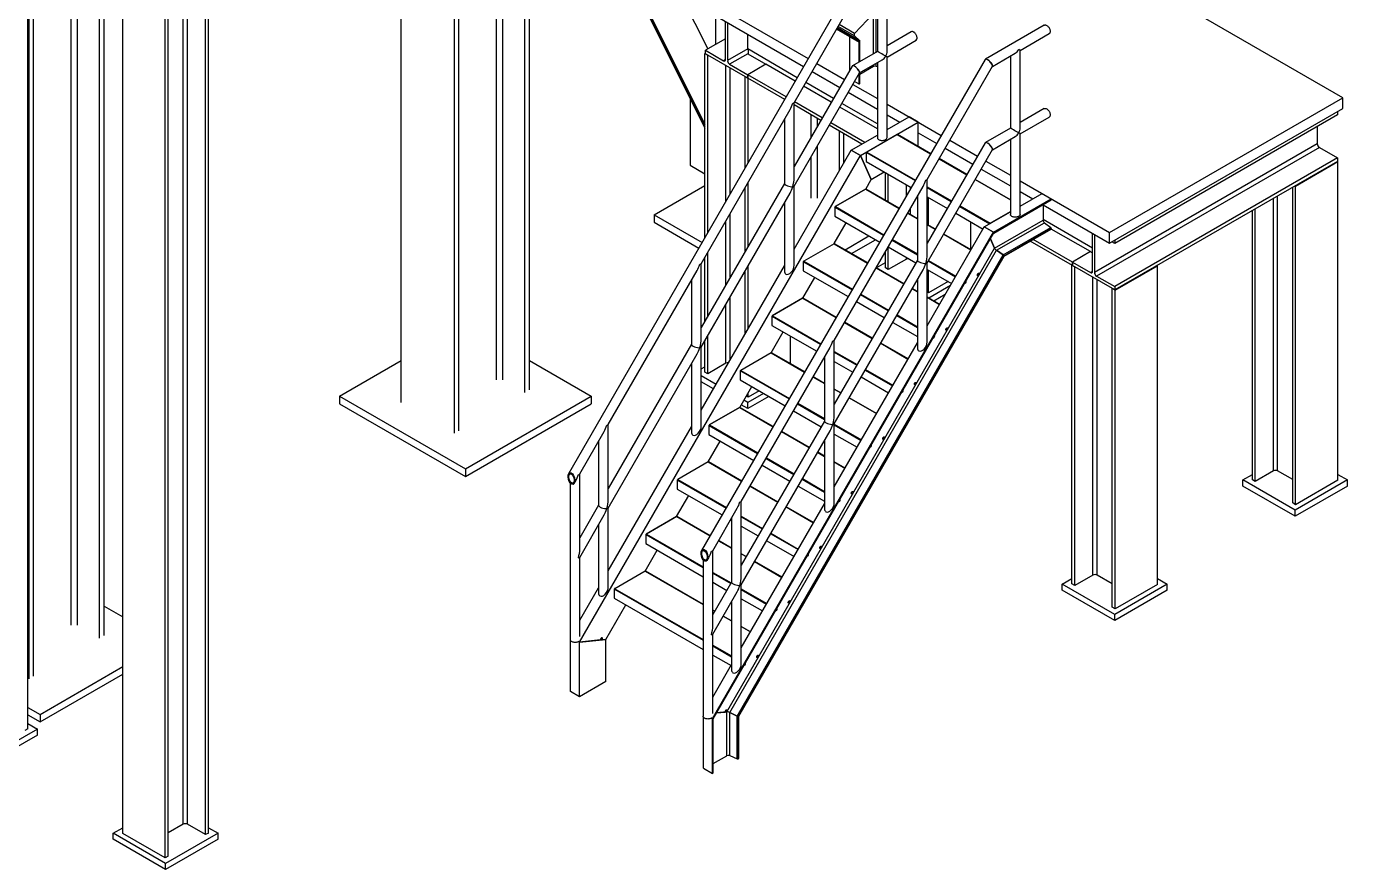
# Model space of a CAD drawing. Header units: inches. Extents: x -1490 to 2215, y -1057 to 1547.
# Drawn here: x 1956.8 to 2135, y 1025 to 1138.8 of the extents above; entities that cross this region are included whole.
import ezdxf

# ---------------------------------------------------------------- set-up
doc = ezdxf.new("R2010")
doc.units = ezdxf.units.IN
doc.header["$MEASUREMENT"] = 0

msp = doc.modelspace()

# ---------------------------------------------------------------- linework, layer by layer
at = {"color": 7, "linetype": 'Continuous', "lineweight": 25}
for p, q in [((1978.5, 1031.15), (1978.5, 1174.4)), ((1980.94, 1029.74), (1980.94, 1175.81)), ((1981.34, 1029.96), (1981.34, 1176.04)), ((1975.51, 1026.6), (1975.51, 1172.67)), ((1975.9, 1026.83), (1975.9, 1172.9)), ((1977.93, 1031.15), (1977.93, 1174.07)), ((2007.36, 1088.02), (2007.36, 1171.86)), ((1969.8, 1029.89), (1969.8, 1169.37)), ((1966.67, 1056.26), (1966.67, 1167.57)), ((1967.28, 1056.61), (1967.28, 1167.92)), ((2014.52, 1083.88), (2014.52, 1167.72)), ((2015.12, 1084.23), (2015.12, 1167.37)), ((1963.69, 1057.98), (1963.69, 1165.85)), ((1962.85, 1057.98), (1962.85, 1165.36)), ((2020.21, 1091.09), (2020.21, 1164.43)), ((2021.06, 1091.09), (2021.06, 1163.94)), ((1956.99, 1044.02), (1956.99, 1161.98)), ((1957.16, 1050.77), (1957.16, 1162.08)), ((1957.76, 1051.12), (1957.76, 1162.42)), ((2024.03, 1089.37), (2024.03, 1162.22)), ((2024.64, 1089.72), (2024.64, 1161.88)), ((2134.34, 1129.14), (2079.16, 1160.99)), ((2031.99, 1157.63), (2048.31, 1125.05)), ((2032.13, 1157.55), (2048.31, 1125.25)), ((2032.36, 1157.42), (2048.31, 1125.58)), ((2040.05, 1152.97), (2048.7, 1135.73)), ((2072.88, 1135.39), (2072.88, 1145.89)), ((2068.17, 1144.68), (2029.93, 1078.43)), ((2071.57, 1145.13), (2071.57, 1135.39)), ((2047.69, 1142.83), (2062.25, 1134.42)), ((2060.34, 1128.47), (2069.16, 1143.75)), ((2047.69, 1141.4), (2061.63, 1133.35)), ((2068.5, 1137.81), (2071.05, 1140.5)), ((2071.05, 1140.5), (2068.5, 1137.81)), ((2071.05, 1135.1), (2071.05, 1140.5)), ((2071.43, 1135.31), (2071.43, 1140.59)), ((2049.78, 1136.35), (2049.78, 1140.19)), ((2051.1, 1134.29), (2051.1, 1139.43)), ((2051.35, 1139.28), (2051.35, 1134.15)), ((2068.47, 1137.49), (2066.28, 1138.76)), ((2068.5, 1137.81), (2066.42, 1139.01)), ((2094.08, 1138.93), (2086.14, 1134.34)), ((2051.1, 1137.11), (2048.37, 1135.54)), ((2054.08, 1135.72), (2054.08, 1137.71)), ((2069.11, 1136.65), (2066.07, 1138.4)), ((2067.87, 1137.36), (2066.07, 1138.4)), ((2069.18, 1136.72), (2066.12, 1138.49)), ((2069.19, 1136.84), (2066.18, 1138.58)), ((2067.87, 1137.36), (2069.11, 1136.65)), ((2067.87, 1132.9), (2067.87, 1137.36)), ((2069.11, 1136.65), (2067.87, 1137.36)), ((2069.19, 1136.84), (2068.47, 1137.49)), ((2068.47, 1137.49), (2069.19, 1136.84)), ((2068.5, 1137.46), (2068.5, 1137.81)), ((2076.14, 1138.03), (2072.88, 1136.15)), ((2090.82, 1135.53), (2094.74, 1137.79)), ((2048.37, 1135.16), (2048.31, 1135.12)), ((2048.37, 1135.08), (2048.37, 1135.54)), ((2048.37, 1135.54), (2050.82, 1134.13)), ((2054.08, 1135.72), (2051.35, 1134.15)), ((2060.77, 1131.85), (2054.08, 1135.72)), ((2071.57, 1135.39), (2068.2, 1133.45)), ((2069.11, 1136.65), (2069.18, 1136.72)), ((2069.18, 1136.72), (2069.11, 1136.65)), ((2069.11, 1133.98), (2069.11, 1136.65)), ((2069.18, 1134.02), (2069.18, 1136.72)), ((2069.21, 1134.03), (2069.21, 1136.79)), ((2072.88, 1134.63), (2076.8, 1136.89)), ((2087.09, 1133.37), (2090.17, 1135.15)), ((2090.82, 1125.04), (2090.82, 1135.53)), ((2086.12, 1134.32), (2047.87, 1068.08)), ((2048.31, 1135.12), (2048.71, 1134.89)), ((2048.31, 1110.27), (2048.31, 1135.12)), ((2054.08, 1131.79), (2048.37, 1135.08)), ((2048.71, 1110.95), (2048.71, 1134.89)), ((2051.1, 1134.29), (2050.82, 1134.13)), ((2051.15, 1115.18), (2051.15, 1133.48)), ((2054.08, 1135.07), (2051.64, 1133.66)), ((2051.64, 1133.66), (2054.08, 1132.25)), ((2054.08, 1135.07), (2056.52, 1133.66)), ((2056.52, 1133.66), (2054.08, 1132.25)), ((2056.52, 1133.66), (2054.08, 1132.25)), ((2060.49, 1131.36), (2056.52, 1133.66)), ((2068.17, 1133.42), (2060.35, 1119.87)), ((2063.39, 1133.76), (2067.13, 1131.61)), ((2069.15, 1132.48), (2072.23, 1134.25)), ((2071.05, 1133.36), (2069.21, 1132.29)), ((2071.05, 1133.36), (2071.05, 1133.58)), ((2071.43, 1133.37), (2071.43, 1133.79)), ((2071.57, 1133.32), (2071.43, 1133.37)), ((2071.57, 1133.88), (2071.57, 1123.76)), ((2072.88, 1123.76), (2072.88, 1134.63)), ((2078.28, 1118.12), (2087.1, 1133.39)), ((2089.51, 1134.77), (2089.51, 1125.04)), ((2051.71, 1116.16), (2051.71, 1133.15)), ((2054.14, 1131.75), (2053.75, 1131.98)), ((2053.75, 1119.68), (2053.75, 1131.98)), ((2059.27, 1129.25), (2054.08, 1132.25)), ((2054.08, 1131.79), (2054.08, 1132.25)), ((2054.08, 1132.25), (2054.08, 1131.79)), ((2059.07, 1128.91), (2054.08, 1131.79)), ((2054.14, 1120.37), (2054.14, 1131.75)), ((2060.34, 1117.22), (2069.16, 1132.49)), ((2062.77, 1132.69), (2066.51, 1130.53)), ((2069.11, 1130.96), (2069.11, 1132.42)), ((2069.18, 1131), (2069.18, 1132.5)), ((2069.21, 1131.05), (2069.21, 1132.52)), ((2065.36, 1128.55), (2061.63, 1130.71)), ((2065.65, 1129.04), (2061.91, 1131.2)), ((2067.65, 1129.88), (2071.57, 1127.61)), ((2068.26, 1130.95), (2071.57, 1129.04)), ((2069.11, 1130.96), (2068.48, 1131.33)), ((2069.18, 1131), (2069.11, 1130.96)), ((2046.31, 1129.04), (2046.31, 1120.05)), ((2060.35, 1118.33), (2060.35, 1128.49)), ((2063.94, 1126.09), (2060.35, 1128.17)), ((2064.14, 1126.44), (2060.41, 1128.59)), ((2071.57, 1125.62), (2066.78, 1128.38)), ((2072.88, 1128.28), (2080.19, 1124.06)), ((2102.87, 1110.97), (2134.34, 1129.14)), ((2134.34, 1127.71), (2134.34, 1129.14)), ((2047.8, 1106.76), (2059.8, 1127.54)), ((2062.63, 1123.83), (2062.63, 1126.85)), ((2063.48, 1125.3), (2063.48, 1126.36)), ((2071.57, 1124.97), (2066.5, 1127.89)), ((2072.88, 1126.85), (2074.61, 1125.85)), ((2072.88, 1124.86), (2075.85, 1126.57)), ((2077.09, 1125.85), (2075.85, 1126.57)), ((2094.08, 1127.68), (2090.82, 1125.8)), ((2090.82, 1124.28), (2094.74, 1126.54)), ((2102.87, 1109.54), (2134.34, 1127.71)), ((2133.63, 1126.84), (2103.58, 1109.49)), ((2133.63, 1127.3), (2133.63, 1126.84)), ((2059.03, 1126.21), (2059.03, 1117.57)), ((2069.49, 1122.89), (2065.08, 1125.44)), ((2069.88, 1123.12), (2065.28, 1125.78)), ((2066.46, 1119.32), (2066.46, 1124.64)), ((2069.28, 1121.35), (2077.09, 1125.85)), ((2072.89, 1124.86), (2072.88, 1124.86)), ((2077.09, 1122.56), (2077.09, 1125.85)), ((2089.51, 1125.04), (2086.14, 1123.09)), ((2130.9, 1125.27), (2130.9, 1122.92)), ((2063.48, 1115.59), (2063.48, 1122.67)), ((2067.06, 1120.36), (2067.06, 1124.29)), ((2068.05, 1122.06), (2071.57, 1124.1)), ((2074.23, 1124.18), (2070.14, 1121.81)), ((2074.26, 1124.17), (2070.17, 1121.81)), ((2074.26, 1124.17), (2078.76, 1121.58)), ((2078.77, 1121.59), (2074.29, 1124.18)), ((2077.09, 1124.43), (2079.58, 1122.99)), ((2086.12, 1123.07), (2078.29, 1109.51)), ((2081.33, 1123.4), (2085.07, 1121.25)), ((2087.09, 1122.12), (2090.17, 1123.9)), ((2089.51, 1123.52), (2089.51, 1113.41)), ((2090.82, 1113.41), (2090.82, 1124.28)), ((2130.9, 1122.92), (2100.85, 1105.57)), ((2031.39, 1055.72), (2069.28, 1121.35)), ((2060.35, 1108.73), (2068.05, 1122.06)), ((2062.63, 1115.59), (2062.63, 1121.2)), ((2068.05, 1122.06), (2069.28, 1121.35)), ((2069.28, 1121.35), (2068.05, 1122.06)), ((2069.28, 1121.35), (2070.75, 1118.11)), ((2070.75, 1118.11), (2069.28, 1121.35)), ((2070.08, 1121.76), (2070.1, 1121.78)), ((2070.08, 1121.76), (2070.08, 1120.53)), ((2070.08, 1121.76), (2070.12, 1121.74)), ((2070.1, 1121.78), (2070.13, 1121.76)), ((2070.12, 1121.76), (2070.12, 1121.79)), ((2070.14, 1121.78), (2070.12, 1121.79)), ((2070.12, 1121.74), (2076.67, 1117.96)), ((2070.17, 1121.81), (2076.71, 1118.03)), ((2078.28, 1106.86), (2087.1, 1122.14)), ((2079.9, 1120.92), (2083.63, 1118.76)), ((2083.64, 1118.78), (2079.91, 1120.93)), ((2080.71, 1122.33), (2084.45, 1120.18)), ((2131.19, 1122.43), (2101.13, 1105.08)), ((2133.63, 1121.02), (2103.58, 1103.67)), ((2131.19, 1122.43), (2133.63, 1121.02)), ((2133.63, 1121.02), (2133.63, 1120.56)), ((2046.31, 1120.05), (2048.31, 1118.9)), ((2070.08, 1120.53), (2076.14, 1117.03)), ((2070.75, 1118.11), (2072.51, 1119.13)), ((2085.59, 1119.52), (2089.51, 1117.25)), ((2086.2, 1120.59), (2089.51, 1118.68)), ((2133.63, 1120.56), (2103.58, 1103.21)), ((2127.99, 1117.23), (2133.69, 1120.53)), ((2133.63, 1120.56), (2133.69, 1120.53)), ((2133.69, 1077.55), (2133.69, 1120.53)), ((2041.45, 1113.36), (2048.31, 1117.32)), ((2059.03, 1117.59), (2047.81, 1098.16)), ((2054.14, 1109.12), (2054.14, 1117.74)), ((2070, 1116.82), (2070.75, 1118.11)), ((2072.65, 1115.31), (2072.65, 1119.04)), ((2073.05, 1115.08), (2073.05, 1118.81)), ((2075.49, 1115.92), (2075.49, 1117.4)), ((2078.29, 1107.97), (2078.29, 1118.13)), ((2084.77, 1118.11), (2089.51, 1115.37)), ((2089.51, 1115.39), (2084.78, 1118.12)), ((2090.82, 1117.92), (2102.87, 1110.97)), ((2047.8, 1095.51), (2059.8, 1116.29)), ((2053.75, 1108.43), (2053.75, 1117.05)), ((2060.35, 1106.54), (2060.35, 1117.24)), ((2065.74, 1096.4), (2077.74, 1117.19)), ((2069.98, 1116.82), (2065.89, 1114.45)), ((2070.01, 1116.81), (2065.92, 1114.45)), ((2070.01, 1116.81), (2074.51, 1114.22)), ((2074.52, 1114.23), (2070.04, 1116.82)), ((2076.06, 1116.9), (2076.06, 1117.08)), ((2076.97, 1115.85), (2076.97, 1107.21)), ((2078.29, 1117.12), (2081.58, 1115.22)), ((2078.29, 1117.03), (2081.54, 1115.15)), ((2078.29, 1115.79), (2081.01, 1114.22)), ((2078.49, 1111.94), (2078.49, 1115.67)), ((2090.82, 1116.5), (2092.55, 1115.5)), ((2090.82, 1114.5), (2093.79, 1116.21)), ((2093.79, 1116.21), (2095.03, 1115.5)), ((2124.99, 1078.8), (2124.99, 1115.58)), ((2125.56, 1078.8), (2125.56, 1115.9)), ((2127.59, 1074.48), (2127.59, 1117.08)), ((2127.92, 1117.27), (2127.99, 1117.23)), ((2127.99, 1074.25), (2127.99, 1117.23)), ((2059.03, 1114.96), (2059.03, 1105.78)), ((2065.83, 1114.4), (2065.85, 1114.41)), ((2065.83, 1114.4), (2065.83, 1113.16)), ((2065.83, 1114.4), (2065.87, 1114.38)), ((2065.85, 1114.41), (2065.88, 1114.4)), ((2065.87, 1114.4), (2065.87, 1114.43)), ((2065.89, 1114.42), (2065.87, 1114.43)), ((2065.87, 1114.38), (2072.42, 1110.6)), ((2065.92, 1114.45), (2072.46, 1110.67)), ((2076.06, 1113.34), (2076.06, 1114.27)), ((2082.68, 1114.49), (2086.75, 1112.14)), ((2082.72, 1114.56), (2086.79, 1112.22)), ((2085.99, 1111.71), (2089.51, 1113.74)), ((2086.79, 1112.22), (2089.51, 1113.79)), ((2087.23, 1110.99), (2095.03, 1115.5)), ((2087.25, 1110.93), (2095.03, 1115.42)), ((2087.26, 1110.89), (2095.01, 1115.37)), ((2090.91, 1114.58), (2090.82, 1114.63)), ((2090.82, 1114.61), (2090.88, 1114.58)), ((2090.82, 1114.55), (2090.88, 1114.58)), ((2093.93, 1114.74), (2093.93, 1112.62)), ((2093.93, 1114.71), (2102.87, 1109.54)), ((2095.03, 1115.5), (2095.03, 1115.42)), ((2122.15, 1077.62), (2122.15, 1113.94)), ((2122.55, 1077.39), (2122.55, 1114.17)), ((2041.45, 1113.36), (2047.94, 1109.62)), ((2041.45, 1113.36), (2041.45, 1112.34)), ((2041.45, 1112.34), (2047.49, 1108.85)), ((2051.15, 1103.93), (2051.15, 1112.55)), ((2051.71, 1104.91), (2051.71, 1113.53)), ((2065.75, 1109.46), (2067.38, 1112.27)), ((2065.83, 1113.16), (2071.89, 1109.67)), ((2075.65, 1113.56), (2076.97, 1112.79)), ((2076.97, 1112.81), (2075.66, 1113.57)), ((2079.39, 1111.42), (2078.29, 1112.05)), ((2078.29, 1112.03), (2079.38, 1111.4)), ((2082.15, 1113.56), (2085.83, 1111.43)), ((2084.19, 1108.64), (2084.19, 1112.38)), ((2086.79, 1112.19), (2086.79, 1112.22)), ((2087.38, 1108.84), (2093.93, 1112.62)), ((2087.64, 1108.56), (2094.1, 1112.29)), ((2100.6, 1108.87), (2093.93, 1112.72)), ((2094.1, 1112.29), (2094.96, 1111.62)), ((2049.34, 1045.37), (2087.23, 1110.99)), ((2049.4, 1045.37), (2087.25, 1110.93)), ((2049.43, 1045.38), (2087.26, 1110.9)), ((2067.21, 1108.64), (2070.44, 1110.5)), ((2078.29, 1098.37), (2085.99, 1111.71)), ((2080.52, 1110.75), (2084.2, 1108.62)), ((2084.21, 1108.63), (2080.53, 1110.76)), ((2085.99, 1111.71), (2087.23, 1110.99)), ((2087.23, 1110.99), (2085.99, 1111.71)), ((2087.23, 1110.99), (2087.25, 1110.93)), ((2087.25, 1110.93), (2087.23, 1110.99)), ((2088.56, 1107.93), (2094.96, 1111.62)), ((2088.66, 1107.82), (2095.03, 1111.49)), ((2088.69, 1107.76), (2095.03, 1111.41)), ((2095.03, 1111.49), (2095.03, 1111.41)), ((2100.31, 1108.38), (2095.03, 1111.43)), ((2100.6, 1105.72), (2100.6, 1110.85)), ((2100.85, 1110.71), (2100.85, 1105.57)), ((2102.87, 1109.54), (2102.87, 1110.97)), ((2051.28, 1046.3), (2087.38, 1108.84)), ((2051.65, 1046.22), (2087.64, 1108.56)), ((2065.73, 1109.45), (2061.64, 1107.09)), ((2065.76, 1109.45), (2061.67, 1107.09)), ((2065.76, 1109.45), (2070.26, 1106.85)), ((2070.27, 1106.87), (2065.79, 1109.45)), ((2068.09, 1108.13), (2071.33, 1109.99)), ((2073.02, 1109.01), (2076.76, 1106.86)), ((2073.05, 1105.97), (2073.05, 1109)), ((2073.56, 1109.94), (2076.97, 1107.97)), ((2073.6, 1110.01), (2076.97, 1108.07)), ((2086.81, 1110.12), (2087.38, 1108.84)), ((2087.38, 1108.84), (2086.81, 1110.12)), ((2087.64, 1108.56), (2088.56, 1107.93)), ((2088.56, 1107.93), (2087.64, 1108.56)), ((2097.87, 1106.51), (2092.2, 1109.78)), ((2097.87, 1106.97), (2092.6, 1110.01)), ((2103.58, 1109.49), (2103.18, 1109.72)), ((2103.58, 1109.95), (2103.58, 1109.49)), ((2047.81, 1096.62), (2047.81, 1106.78)), ((2048.31, 1099.02), (2048.31, 1107.64)), ((2048.71, 1099.7), (2048.71, 1108.32)), ((2052.66, 1045.74), (2088.56, 1107.93)), ((2052.8, 1045.71), (2088.66, 1107.82)), ((2052.87, 1045.72), (2088.69, 1107.76)), ((2061.58, 1107.04), (2061.6, 1107.05)), ((2061.58, 1107.04), (2061.58, 1105.8)), ((2061.58, 1107.04), (2061.62, 1107.02)), ((2061.6, 1107.05), (2061.63, 1107.04)), ((2061.62, 1107.04), (2061.62, 1107.06)), ((2061.64, 1107.06), (2061.62, 1107.06)), ((2061.62, 1107.02), (2068.17, 1103.24)), ((2061.67, 1107.09), (2068.21, 1103.31)), ((2076.97, 1107.23), (2065.75, 1087.8)), ((2071.43, 1106.2), (2072.65, 1106.91)), ((2072.65, 1106.19), (2072.65, 1108.37)), ((2075.49, 1107.38), (2073.05, 1105.97)), ((2075.49, 1107.38), (2075.49, 1107.59)), ((2078.29, 1096.18), (2078.29, 1106.88)), ((2078.43, 1107.13), (2082.12, 1105)), ((2078.47, 1107.2), (2082.16, 1105.07)), ((2088.66, 1107.82), (2088.69, 1107.76)), ((2088.69, 1107.76), (2088.66, 1107.82)), ((2100.31, 1108.38), (2097.87, 1106.97)), ((2100.31, 1108.38), (2097.87, 1106.97)), ((2097.87, 1106.97), (2097.87, 1106.51)), ((2097.87, 1106.51), (2097.87, 1106.97)), ((2097.87, 1106.97), (2100.31, 1105.55)), ((2100.31, 1108.38), (2100.6, 1108.21)), ((2035.27, 1085.05), (2047.27, 1105.83)), ((2047.81, 1087.02), (2059.03, 1106.45)), ((2053.75, 1097.3), (2053.75, 1105.8)), ((2054.14, 1097.98), (2054.14, 1106.49)), ((2061.5, 1102.09), (2063.13, 1104.91)), ((2061.58, 1105.8), (2067.64, 1102.31)), ((2065.74, 1085.15), (2077.74, 1105.93)), ((2071.4, 1106.2), (2075.13, 1104.04)), ((2075.14, 1104.06), (2071.41, 1106.21)), ((2073.05, 1105.97), (2072.65, 1106.19)), ((2078.29, 1105.97), (2081.58, 1104.07)), ((2078.49, 1102.83), (2078.49, 1105.86)), ((2097.81, 1106.54), (2098.2, 1106.32)), ((2097.81, 1063.57), (2097.81, 1106.54)), ((2103.58, 1103.21), (2097.87, 1106.51)), ((2098.2, 1063.34), (2098.2, 1106.32)), ((2100.6, 1105.72), (2100.31, 1105.55)), ((2100.65, 1064.75), (2100.65, 1104.91)), ((2101.13, 1105.08), (2103.58, 1103.67)), ((2103.64, 1103.18), (2109.35, 1106.47)), ((2109.35, 1106.47), (2109.28, 1106.51)), ((2109.35, 1063.49), (2109.35, 1106.47)), ((2046.5, 1104.5), (2046.5, 1095.86)), ((2076.27, 1103.38), (2076.97, 1102.98)), ((2076.97, 1103), (2076.28, 1103.4)), ((2076.97, 1104.6), (2076.97, 1095.43)), ((2081.11, 1104.34), (2078.49, 1102.83)), ((2081.43, 1103.81), (2078.5, 1102.12)), ((2101.21, 1064.75), (2101.21, 1104.58)), ((2103.24, 1060.43), (2103.24, 1103.41)), ((2103.64, 1103.18), (2103.24, 1103.41)), ((2103.58, 1103.67), (2103.58, 1103.21)), ((2103.64, 1060.2), (2103.64, 1103.18)), ((2051.15, 1093.32), (2051.15, 1101.3)), ((2051.71, 1093.77), (2051.71, 1102.28)), ((2061.48, 1102.09), (2057.39, 1099.73)), ((2061.51, 1102.09), (2057.42, 1099.73)), ((2061.51, 1102.09), (2066.01, 1099.49)), ((2066.02, 1099.51), (2061.54, 1102.09)), ((2068.77, 1101.65), (2072.51, 1099.5)), ((2069.31, 1102.58), (2073.04, 1100.43)), ((2069.35, 1102.65), (2073.08, 1100.5)), ((2078.49, 1102.83), (2078.29, 1102.94)), ((2079.96, 1101.27), (2078.29, 1102.24)), ((2078.29, 1102.22), (2079.95, 1101.26)), ((2080.72, 1102.59), (2079.2, 1101.71)), ((2057.33, 1099.68), (2057.35, 1099.69)), ((2057.33, 1099.68), (2057.33, 1098.44)), ((2057.33, 1099.68), (2057.37, 1099.66)), ((2057.35, 1099.69), (2057.38, 1099.68)), ((2057.37, 1099.68), (2057.37, 1099.7)), ((2057.39, 1099.7), (2057.37, 1099.7)), ((2057.37, 1099.66), (2063.92, 1095.88)), ((2057.42, 1099.73), (2063.96, 1095.95)), ((2074.18, 1099.77), (2076.97, 1098.16)), ((2074.22, 1099.84), (2076.97, 1098.25)), ((2057.33, 1098.44), (2063.39, 1094.95)), ((2067.15, 1098.84), (2070.88, 1096.68)), ((2070.89, 1096.69), (2067.16, 1098.85)), ((2073.65, 1098.84), (2076.97, 1096.92)), ((2048.31, 1092.14), (2048.31, 1096.39)), ((2048.71, 1091.91), (2048.71, 1097.07)), ((2057.25, 1094.73), (2058.88, 1097.55)), ((2059.85, 1093.25), (2059.85, 1096.99)), ((2065.75, 1086.26), (2065.75, 1096.42)), ((2065.75, 1076.66), (2076.97, 1096.1)), ((2072.02, 1096.02), (2075.7, 1093.9)), ((2075.71, 1093.91), (2072.03, 1096.04)), ((2035.27, 1073.8), (2047.27, 1094.58)), ((2046.5, 1095.88), (2035.28, 1076.44)), ((2047.81, 1084.83), (2047.81, 1095.53)), ((2057.23, 1094.73), (2053.14, 1092.37)), ((2057.26, 1094.73), (2053.17, 1092.37)), ((2053.21, 1074.69), (2065.21, 1095.47)), ((2057.26, 1094.73), (2061.76, 1092.13)), ((2061.77, 1092.15), (2057.29, 1094.73)), ((2064.44, 1094.14), (2064.44, 1085.5)), ((2065.75, 1094.91), (2068.83, 1093.14)), ((2065.75, 1094.82), (2068.79, 1093.06)), ((1999.03, 1088.87), (2007.36, 1093.68)), ((2024.64, 1093.68), (2032.97, 1088.87)), ((2046.5, 1093.25), (2046.5, 1084.07)), ((2047.81, 1092.57), (2048.31, 1092.85)), ((2051.15, 1093.32), (2048.71, 1091.91)), ((2053.17, 1092.37), (2059.71, 1088.59)), ((2065.75, 1093.58), (2068.26, 1092.14)), ((2069.93, 1092.41), (2073.62, 1090.28)), ((2069.97, 1092.48), (2073.66, 1090.35)), ((2049.81, 1090.48), (2047.81, 1091.64)), ((2049.46, 1089.87), (2047.81, 1090.82)), ((2048.71, 1091.91), (2048.31, 1092.14)), ((2053.08, 1092.32), (2053.1, 1092.33)), ((2053.08, 1092.32), (2053.08, 1091.08)), ((2053.08, 1092.32), (2053.12, 1092.3)), ((2053.08, 1091.08), (2059.14, 1087.59)), ((2053.1, 1092.33), (2053.13, 1092.32)), ((2053.12, 1092.32), (2053.12, 1092.34)), ((2053.14, 1092.34), (2053.12, 1092.34)), ((2053.12, 1092.3), (2059.67, 1088.52)), ((2062.9, 1091.47), (2064.44, 1090.59)), ((2064.44, 1090.6), (2062.91, 1091.49)), ((2069.4, 1091.48), (2073.08, 1089.35)), ((1999.03, 1088.87), (2016, 1079.07)), ((1999.03, 1088.87), (1999.03, 1087.85)), ((2016, 1079.07), (2032.97, 1088.87)), ((2032.97, 1088.87), (2032.97, 1087.85)), ((2053, 1087.37), (2054.63, 1090.19)), ((2054.14, 1088.77), (2053.89, 1088.92)), ((2056.23, 1089.26), (2054.08, 1088.02)), ((2056.94, 1088.86), (2054.08, 1087.21)), ((2055.61, 1089.62), (2054.14, 1088.77)), ((2054.14, 1088.77), (2054.14, 1089.35)), ((2066.64, 1089.33), (2065.75, 1089.85)), ((2065.75, 1089.83), (2066.63, 1089.32)), ((1999.03, 1087.85), (2016, 1078.05)), ((2016, 1078.05), (2032.97, 1087.85)), ((2052.98, 1087.37), (2048.89, 1085.01)), ((2053.01, 1087.37), (2048.92, 1085.01)), ((2053.01, 1087.37), (2057.51, 1084.77)), ((2057.52, 1084.79), (2053.04, 1087.37)), ((2054.08, 1087.21), (2053.2, 1087.71)), ((2054.08, 1088.02), (2053.55, 1088.33)), ((2054.08, 1087.21), (2054.08, 1088.02)), ((2060.81, 1087.86), (2064.44, 1085.76)), ((2060.85, 1087.93), (2064.44, 1085.86)), ((2067.77, 1088.66), (2071.45, 1086.53)), ((2071.46, 1086.55), (2067.78, 1088.68)), ((2064.44, 1085.52), (2053.22, 1066.09)), ((2060.27, 1086.93), (2064.01, 1084.77)), ((2031.42, 1078.39), (2034.73, 1084.12)), ((2035.28, 1074.91), (2035.28, 1085.06)), ((2035.28, 1065.31), (2046.5, 1084.74)), ((2048.83, 1084.96), (2048.85, 1084.97)), ((2048.83, 1084.96), (2048.83, 1083.72)), ((2048.83, 1084.96), (2048.87, 1084.93)), ((2048.83, 1083.72), (2054.89, 1080.23)), ((2048.85, 1084.97), (2048.88, 1084.96)), ((2048.87, 1084.96), (2048.87, 1084.98)), ((2048.89, 1084.97), (2048.87, 1084.98)), ((2048.87, 1084.93), (2055.42, 1081.15)), ((2048.92, 1085.01), (2055.46, 1081.23)), ((2053.21, 1063.44), (2065.21, 1084.22)), ((2058.65, 1084.11), (2062.38, 1081.96)), ((2062.39, 1081.97), (2058.66, 1084.13)), ((2065.75, 1074.47), (2065.75, 1085.17)), ((2065.75, 1085.1), (2069.41, 1082.99)), ((2065.75, 1085), (2069.37, 1082.92)), ((2065.75, 1083.77), (2068.83, 1081.99)), ((2033.96, 1082.79), (2033.96, 1074.15)), ((2048.75, 1080.01), (2050.38, 1082.83)), ((2064.44, 1082.89), (2064.44, 1073.71)), ((2048.73, 1080.01), (2044.64, 1077.65)), ((2048.76, 1080.01), (2044.67, 1077.64)), ((2048.76, 1080.01), (2053.26, 1077.41)), ((2053.27, 1077.42), (2048.79, 1080.01)), ((2056.56, 1080.5), (2060.29, 1078.34)), ((2056.6, 1080.57), (2060.33, 1078.41)), ((2063.52, 1081.3), (2064.44, 1080.77)), ((2064.44, 1080.79), (2063.53, 1081.32)), ((2067.21, 1079.19), (2065.75, 1080.03)), ((2065.75, 1080.01), (2067.2, 1079.17)), ((2016, 1079.07), (2016, 1078.05)), ((2031.43, 1068.25), (2031.43, 1078.41)), ((2056.02, 1079.57), (2059.76, 1077.41)), ((2120.85, 1077.58), (2122.15, 1078.33)), ((2124.99, 1078.8), (2122.55, 1077.39)), ((2127.59, 1077.63), (2125.56, 1078.8)), ((2133.69, 1078.33), (2134.99, 1077.58)), ((2030.12, 1077.2), (2030.12, 1056.08)), ((2030.69, 1077.12), (2030.89, 1077.46)), ((2044.58, 1077.6), (2044.6, 1077.61)), ((2044.58, 1077.6), (2044.58, 1076.36)), ((2044.58, 1077.6), (2044.62, 1077.57)), ((2044.58, 1076.36), (2050.64, 1072.86)), ((2044.6, 1077.61), (2044.63, 1077.59)), ((2044.62, 1077.6), (2044.62, 1077.62)), ((2044.64, 1077.61), (2044.62, 1077.62)), ((2044.62, 1077.57), (2051.17, 1073.79)), ((2044.67, 1077.64), (2051.21, 1073.86)), ((2054.4, 1076.75), (2058.13, 1074.6)), ((2058.14, 1074.61), (2054.41, 1076.77)), ((2060.9, 1076.76), (2064.44, 1074.71)), ((2061.43, 1077.68), (2064.44, 1075.95)), ((2061.47, 1077.76), (2064.44, 1076.04)), ((2120.85, 1076.77), (2120.85, 1077.58)), ((2127.92, 1073.5), (2120.85, 1077.58)), ((2127.92, 1072.69), (2120.85, 1076.77)), ((2122.55, 1077.39), (2122.15, 1077.62)), ((2134.99, 1077.58), (2127.92, 1073.5)), ((2134.99, 1076.77), (2127.92, 1072.69)), ((2133.69, 1077.55), (2127.99, 1074.25)), ((2134.99, 1076.77), (2134.99, 1077.58)), ((2044.5, 1072.65), (2046.13, 1075.47)), ((2053.22, 1064.55), (2053.22, 1074.71)), ((2031.42, 1067.14), (2034.73, 1072.87)), ((2033.96, 1074.17), (2031.43, 1069.78)), ((2035.28, 1063.12), (2035.28, 1073.81)), ((2049.36, 1068.03), (2052.67, 1073.76)), ((2053.22, 1054.95), (2064.44, 1074.38)), ((2059.27, 1073.94), (2062.95, 1071.81)), ((2062.96, 1071.83), (2059.28, 1073.95)), ((2127.99, 1074.25), (2127.59, 1074.48)), ((2127.92, 1072.69), (2127.92, 1073.5)), ((2033.96, 1071.54), (2033.96, 1062.36)), ((2044.48, 1072.65), (2040.39, 1070.29)), ((2044.51, 1072.65), (2040.42, 1070.28)), ((2044.51, 1072.65), (2049.01, 1070.05)), ((2049.02, 1070.06), (2044.54, 1072.65)), ((2051.77, 1072.21), (2051.9, 1072.13)), ((2051.9, 1072.43), (2051.9, 1063.79)), ((2053.22, 1072.71), (2056.08, 1071.05)), ((2053.22, 1072.61), (2056.04, 1070.98)), ((2053.22, 1071.37), (2055.51, 1070.05)), ((2040.33, 1070.24), (2040.35, 1070.25)), ((2040.33, 1070.24), (2040.33, 1069)), ((2040.33, 1070.24), (2040.37, 1070.21)), ((2040.35, 1070.25), (2040.38, 1070.23)), ((2040.37, 1070.24), (2040.37, 1070.26)), ((2040.39, 1070.25), (2040.37, 1070.26)), ((2040.37, 1070.21), (2048.06, 1065.78)), ((2040.42, 1070.28), (2048.06, 1065.87)), ((2050.15, 1069.39), (2051.9, 1068.38)), ((2051.9, 1068.4), (2050.16, 1069.41)), ((2056.65, 1069.39), (2060.33, 1067.27)), ((2057.18, 1070.32), (2060.87, 1068.2)), ((2057.22, 1070.39), (2060.91, 1068.27)), ((2040.25, 1065.29), (2041.88, 1068.11)), ((2040.33, 1069), (2048.06, 1064.54)), ((2049.37, 1057.89), (2049.37, 1068.05)), ((2053.89, 1067.25), (2053.22, 1067.64)), ((2053.22, 1067.62), (2053.88, 1067.24)), ((2031.43, 1056.46), (2031.43, 1067.15)), ((2048.06, 1066.84), (2048.06, 1045.72)), ((2048.63, 1066.76), (2048.83, 1067.1)), ((2055.02, 1066.58), (2058.7, 1064.45)), ((2058.71, 1064.47), (2055.03, 1066.59)), ((2040.23, 1065.29), (2036.14, 1062.92)), ((2040.26, 1065.28), (2036.17, 1062.92)), ((2040.26, 1065.28), (2048.06, 1060.78)), ((2048.06, 1060.8), (2040.29, 1065.29)), ((2049.37, 1065.11), (2051.83, 1063.69)), ((2049.37, 1065.02), (2051.79, 1063.62)), ((2096.51, 1063.53), (2097.81, 1064.28)), ((2100.65, 1064.75), (2098.2, 1063.34)), ((2103.24, 1063.57), (2101.21, 1064.75)), ((2109.35, 1064.28), (2110.65, 1063.53)), ((2031.43, 1058.65), (2033.96, 1063.03)), ((2036.08, 1062.87), (2036.1, 1062.89)), ((2036.08, 1062.87), (2036.08, 1061.64)), ((2036.08, 1062.87), (2036.12, 1062.85)), ((2036.1, 1062.89), (2036.13, 1062.87)), ((2036.12, 1062.87), (2036.12, 1062.9)), ((2036.14, 1062.89), (2036.12, 1062.9)), ((2036.12, 1062.85), (2048.06, 1055.96)), ((2036.17, 1062.92), (2048.06, 1056.06)), ((2049.36, 1056.78), (2052.67, 1062.51)), ((2051.9, 1063.81), (2049.37, 1059.43)), ((2049.37, 1063.78), (2051.26, 1062.69)), ((2053.22, 1052.76), (2053.22, 1063.46)), ((2053.22, 1062.89), (2056.66, 1060.91)), ((2053.22, 1062.8), (2056.62, 1060.84)), ((2103.58, 1059.45), (2096.51, 1063.53)), ((2096.51, 1062.71), (2096.51, 1063.53)), ((2103.58, 1058.63), (2096.51, 1062.71)), ((2098.2, 1063.34), (2097.81, 1063.57)), ((2110.65, 1063.53), (2103.58, 1059.45)), ((2110.65, 1062.71), (2103.58, 1058.63)), ((2109.35, 1063.49), (2103.64, 1060.2)), ((2110.65, 1062.71), (2110.65, 1063.53)), ((1967.28, 1060.56), (1969.8, 1059.11)), ((2034.93, 1056.07), (2037.63, 1060.74)), ((2036.08, 1061.64), (2048.06, 1054.72)), ((2051.9, 1061.18), (2051.9, 1052)), ((2053.22, 1061.56), (2056.08, 1059.91)), ((2103.64, 1060.2), (2103.24, 1060.43)), ((2049.64, 1059.89), (2049.37, 1060.04)), ((2049.37, 1060.02), (2049.63, 1059.87)), ((2050.77, 1059.22), (2051.9, 1058.56)), ((2051.9, 1058.58), (2050.78, 1059.23)), ((2103.58, 1058.63), (2103.58, 1059.45)), ((2049.37, 1046.1), (2049.37, 1056.8)), ((2054.46, 1057.1), (2053.22, 1057.82)), ((2053.22, 1057.8), (2054.45, 1057.09)), ((2030.16, 1049.06), (2030.16, 1055.95)), ((2031.24, 1055.81), (2031.39, 1055.72)), ((2031.39, 1055.72), (2031.24, 1055.81)), ((2031.39, 1055.72), (2034.93, 1056.07)), ((2034.23, 1056), (2031.39, 1055.72)), ((2031.39, 1048.34), (2031.39, 1055.72)), ((2034.26, 1056.1), (2034.22, 1056.09)), ((2034.26, 1056.1), (2034.4, 1056.02)), ((2034.3, 1056.25), (2034.33, 1056.22)), ((2034.33, 1056.22), (2034.3, 1056.25)), ((2034.33, 1056.22), (2034.34, 1056.23)), ((2034.33, 1056.22), (2034.33, 1056.22)), ((2034.93, 1056.07), (2034.4, 1056.02)), ((2034.93, 1050.39), (2034.93, 1056.07)), ((2049.37, 1055.3), (2051.9, 1053.84)), ((2049.37, 1055.2), (2051.9, 1053.74)), ((2049.37, 1053.96), (2051.83, 1052.54)), ((1958.63, 1045.96), (1969.8, 1052.4)), ((1958.63, 1044.94), (1969.8, 1051.38)), ((2049.37, 1048.29), (2051.9, 1052.67)), ((2034.93, 1050.39), (2031.39, 1048.34)), ((2031.39, 1048.34), (2030.16, 1049.06)), ((1956.99, 1046.91), (1958.63, 1045.96)), ((2051.28, 1046.3), (2049.89, 1046.17)), ((2049.89, 1046.17), (2051.07, 1046.28)), ((2051.06, 1046.37), (2051.1, 1046.38)), ((2051.1, 1046.38), (2051.23, 1046.3)), ((2051.23, 1046.3), (2051.28, 1046.3)), ((2051.28, 1040.38), (2051.28, 1046.3)), ((2051.65, 1046.22), (2052.66, 1045.74)), ((2052.66, 1045.74), (2051.65, 1046.22)), ((2051.65, 1040.4), (2051.65, 1046.22)), ((1956.99, 1045.89), (1958.63, 1044.94)), ((1956.99, 1044.73), (1958.29, 1043.98)), ((1958.63, 1045.96), (1958.63, 1044.94)), ((2048.1, 1038.7), (2048.1, 1045.59)), ((2049.18, 1045.45), (2049.34, 1045.37)), ((2049.34, 1045.37), (2049.18, 1045.45)), ((2049.34, 1045.37), (2049.4, 1045.37)), ((2049.34, 1037.99), (2049.34, 1045.37)), ((2049.4, 1045.37), (2049.34, 1045.37)), ((2049.4, 1038.03), (2049.4, 1045.37)), ((2049.44, 1038.07), (2049.44, 1045.39)), ((2052.66, 1039.98), (2052.66, 1045.74)), ((2052.8, 1045.71), (2052.87, 1045.72)), ((2052.87, 1045.72), (2052.8, 1045.71)), ((2052.8, 1039.99), (2052.8, 1045.71)), ((2052.87, 1040.03), (2052.87, 1045.72)), ((1958.29, 1043.98), (1951.29, 1039.94)), ((1958.29, 1043.17), (1951.29, 1039.12)), ((1956.99, 1044.02), (1956.6, 1043.79)), ((1958.29, 1043.17), (1958.29, 1043.98)), ((2049.44, 1039.32), (2051.28, 1040.38)), ((2051.65, 1040.4), (2052.66, 1039.98)), ((2052.8, 1039.99), (2052.87, 1040.03)), ((2048.1, 1038.7), (2049.34, 1037.99)), ((2049.34, 1037.99), (2049.4, 1038.03)), ((1968.5, 1029.93), (1969.8, 1030.68)), ((1977.93, 1031.15), (1975.9, 1029.97)), ((1980.94, 1029.74), (1978.5, 1031.15)), ((1981.34, 1030.68), (1982.64, 1029.93)), ((1975.57, 1025.85), (1968.5, 1029.93)), ((1968.5, 1029.11), (1968.5, 1029.93)), ((1975.57, 1025.03), (1968.5, 1029.11)), ((1975.51, 1026.6), (1969.8, 1029.89)), ((1982.64, 1029.93), (1975.57, 1025.85)), ((1982.64, 1029.11), (1975.57, 1025.03)), ((1981.34, 1029.96), (1980.94, 1029.74)), ((1982.64, 1029.11), (1982.64, 1029.93)), ((1975.9, 1026.83), (1975.51, 1026.6)), ((1975.57, 1025.03), (1975.57, 1025.85))]:
    msp.add_line(p, q, dxfattribs=at)
at = {"color": 7, "linetype": 'Continuous', "lineweight": 25, "flags": 128}
for points in [[(2094.08, 1138.93), (2094.11, 1138.94), (2094.17, 1138.96), (2094.23, 1138.96), (2094.29, 1138.95), (2094.36, 1138.92), (2094.43, 1138.88), (2094.49, 1138.84), (2094.56, 1138.78), (2094.62, 1138.71), (2094.68, 1138.64), (2094.73, 1138.56), (2094.78, 1138.47), (2094.82, 1138.39), (2094.84, 1138.3), (2094.86, 1138.21), (2094.87, 1138.13), (2094.87, 1138.05), (2094.86, 1137.98), (2094.84, 1137.92), (2094.82, 1137.86), (2094.78, 1137.82), (2094.74, 1137.79)], [(2076.93, 1137.19), (2076.93, 1137.28), (2076.91, 1137.36), (2076.89, 1137.45), (2076.86, 1137.54), (2076.82, 1137.62), (2076.77, 1137.7), (2076.71, 1137.78), (2076.65, 1137.85), (2076.59, 1137.91), (2076.52, 1137.97), (2076.45, 1138.01), (2076.38, 1138.04), (2076.32, 1138.06), (2076.26, 1138.06), (2076.2, 1138.06), (2076.15, 1138.04), (2076.14, 1138.03)], [(2094.08, 1127.68), (2094.11, 1127.69), (2094.17, 1127.7), (2094.23, 1127.71), (2094.29, 1127.69), (2094.36, 1127.67), (2094.43, 1127.63), (2094.49, 1127.59), (2094.56, 1127.53), (2094.62, 1127.46), (2094.68, 1127.39), (2094.73, 1127.31), (2094.78, 1127.22), (2094.82, 1127.14), (2094.84, 1127.05), (2094.86, 1126.96), (2094.87, 1126.88), (2094.87, 1126.8), (2094.86, 1126.73), (2094.84, 1126.66), (2094.82, 1126.61), (2094.78, 1126.57), (2094.74, 1126.54)], [(2071.57, 1123.76), (2071.57, 1123.76), (2071.58, 1123.7), (2071.6, 1123.65), (2071.64, 1123.6), (2071.68, 1123.55), (2071.74, 1123.5), (2071.81, 1123.47), (2071.89, 1123.43), (2071.98, 1123.41), (2072.07, 1123.39), (2072.17, 1123.38), (2072.26, 1123.38), (2072.36, 1123.39), (2072.45, 1123.41), (2072.54, 1123.43), (2072.62, 1123.46), (2072.69, 1123.49)], [(2090.82, 1113.41), (2090.82, 1113.36), (2090.8, 1113.3), (2090.77, 1113.25), (2090.72, 1113.2), (2090.66, 1113.16), (2090.6, 1113.12), (2090.52, 1113.09), (2090.44, 1113.06), (2090.34, 1113.04), (2090.25, 1113.03), (2090.15, 1113.03), (2090.06, 1113.03), (2089.97, 1113.04), (2089.88, 1113.06), (2089.79, 1113.09), (2089.72, 1113.13), (2089.65, 1113.17), (2089.6, 1113.21), (2089.56, 1113.26), (2089.53, 1113.32), (2089.51, 1113.37), (2089.51, 1113.41)], [(2085.19, 1105.15), (2085.15, 1105.14), (2085.12, 1105.13), (2085.09, 1105.14), (2085.07, 1105.17), (2085.06, 1105.2), (2085.05, 1105.24), (2085.06, 1105.28), (2085.08, 1105.33), (2085.1, 1105.37), (2085.13, 1105.41), (2085.17, 1105.45), (2085.2, 1105.47), (2085.24, 1105.48), (2085.27, 1105.47), (2085.3, 1105.46), (2085.31, 1105.43), (2085.32, 1105.39), (2085.32, 1105.35), (2085.3, 1105.3), (2085.28, 1105.26), (2085.26, 1105.21), (2085.22, 1105.18), (2085.19, 1105.15)], [(2080.94, 1097.79), (2080.9, 1097.78), (2080.87, 1097.77), (2080.84, 1097.78), (2080.82, 1097.8), (2080.81, 1097.84), (2080.8, 1097.88), (2080.81, 1097.92), (2080.83, 1097.97), (2080.85, 1098.01), (2080.88, 1098.05), (2080.92, 1098.08), (2080.95, 1098.11), (2080.99, 1098.11), (2081.02, 1098.11), (2081.05, 1098.09), (2081.06, 1098.07), (2081.07, 1098.03), (2081.07, 1097.99), (2081.05, 1097.94), (2081.03, 1097.89), (2081.01, 1097.85), (2080.97, 1097.82), (2080.94, 1097.79)], [(2076.69, 1090.43), (2076.65, 1090.41), (2076.62, 1090.41), (2076.59, 1090.42), (2076.57, 1090.44), (2076.56, 1090.48), (2076.55, 1090.52), (2076.56, 1090.56), (2076.58, 1090.61), (2076.6, 1090.65), (2076.63, 1090.69), (2076.67, 1090.72), (2076.7, 1090.74), (2076.74, 1090.75), (2076.77, 1090.75), (2076.8, 1090.73), (2076.81, 1090.71), (2076.82, 1090.67), (2076.82, 1090.63), (2076.8, 1090.58), (2076.78, 1090.53), (2076.76, 1090.49), (2076.72, 1090.46), (2076.69, 1090.43)], [(2072.44, 1083.07), (2072.4, 1083.05), (2072.37, 1083.05), (2072.34, 1083.06), (2072.32, 1083.08), (2072.31, 1083.11), (2072.3, 1083.15), (2072.31, 1083.2), (2072.33, 1083.25), (2072.35, 1083.29), (2072.38, 1083.33), (2072.42, 1083.36), (2072.45, 1083.38), (2072.49, 1083.39), (2072.52, 1083.39), (2072.55, 1083.37), (2072.56, 1083.34), (2072.57, 1083.31), (2072.57, 1083.26), (2072.55, 1083.22), (2072.53, 1083.17), (2072.51, 1083.13), (2072.47, 1083.09), (2072.44, 1083.07)], [(2068.19, 1075.71), (2068.15, 1075.69), (2068.12, 1075.69), (2068.09, 1075.7), (2068.07, 1075.72), (2068.06, 1075.75), (2068.05, 1075.79), (2068.06, 1075.84), (2068.08, 1075.89), (2068.1, 1075.93), (2068.13, 1075.97), (2068.17, 1076), (2068.2, 1076.02), (2068.24, 1076.03), (2068.27, 1076.03), (2068.3, 1076.01), (2068.31, 1075.98), (2068.32, 1075.95), (2068.32, 1075.9), (2068.3, 1075.86), (2068.28, 1075.81), (2068.26, 1075.77), (2068.22, 1075.73), (2068.19, 1075.71)], [(2063.94, 1068.35), (2063.9, 1068.33), (2063.87, 1068.33), (2063.84, 1068.34), (2063.82, 1068.36), (2063.81, 1068.39), (2063.8, 1068.43), (2063.81, 1068.48), (2063.83, 1068.52), (2063.85, 1068.57), (2063.88, 1068.61), (2063.92, 1068.64), (2063.95, 1068.66), (2063.99, 1068.67), (2064.02, 1068.67), (2064.05, 1068.65), (2064.06, 1068.62), (2064.07, 1068.59), (2064.07, 1068.54), (2064.05, 1068.5), (2064.03, 1068.45), (2064.01, 1068.41), (2063.97, 1068.37), (2063.94, 1068.35)], [(2059.69, 1060.98), (2059.65, 1060.97), (2059.62, 1060.97), (2059.59, 1060.98), (2059.57, 1061), (2059.56, 1061.03), (2059.55, 1061.07), (2059.56, 1061.12), (2059.58, 1061.16), (2059.6, 1061.21), (2059.63, 1061.25), (2059.67, 1061.28), (2059.7, 1061.3), (2059.74, 1061.31), (2059.77, 1061.3), (2059.8, 1061.29), (2059.81, 1061.26), (2059.82, 1061.22), (2059.82, 1061.18), (2059.8, 1061.13), (2059.78, 1061.09), (2059.76, 1061.05), (2059.72, 1061.01), (2059.69, 1060.98)], [(2030.12, 1056.08), (2030.12, 1056.07), (2030.13, 1056.02), (2030.15, 1055.96), (2030.19, 1055.91), (2030.23, 1055.86), (2030.29, 1055.82), (2030.36, 1055.78), (2030.44, 1055.75), (2030.53, 1055.73), (2030.62, 1055.71), (2030.72, 1055.7), (2030.81, 1055.7), (2030.91, 1055.71), (2031, 1055.72), (2031.09, 1055.75), (2031.17, 1055.77), (2031.24, 1055.81)], [(2034.4, 1056.02), (2034.43, 1056.06), (2034.46, 1056.1), (2034.47, 1056.15), (2034.48, 1056.2), (2034.48, 1056.24), (2034.47, 1056.27), (2034.45, 1056.3), (2034.42, 1056.31), (2034.38, 1056.3), (2034.35, 1056.29), (2034.31, 1056.26), (2034.28, 1056.22), (2034.25, 1056.18), (2034.23, 1056.13), (2034.22, 1056.08), (2034.22, 1056.04), (2034.23, 1056)], [(2055.44, 1053.62), (2055.4, 1053.61), (2055.37, 1053.61), (2055.34, 1053.62), (2055.32, 1053.64), (2055.31, 1053.67), (2055.3, 1053.71), (2055.31, 1053.76), (2055.33, 1053.8), (2055.35, 1053.85), (2055.38, 1053.89), (2055.42, 1053.92), (2055.45, 1053.94), (2055.49, 1053.95), (2055.52, 1053.94), (2055.55, 1053.93), (2055.56, 1053.9), (2055.57, 1053.86), (2055.57, 1053.82), (2055.55, 1053.77), (2055.53, 1053.73), (2055.51, 1053.68), (2055.47, 1053.65), (2055.44, 1053.62)], [(2051.07, 1046.28), (2051.06, 1046.32), (2051.06, 1046.36), (2051.07, 1046.41), (2051.09, 1046.46), (2051.11, 1046.5), (2051.15, 1046.54), (2051.18, 1046.57), (2051.22, 1046.58), (2051.25, 1046.59), (2051.28, 1046.58), (2051.3, 1046.55), (2051.32, 1046.52), (2051.32, 1046.48), (2051.31, 1046.43), (2051.29, 1046.38), (2051.27, 1046.34), (2051.23, 1046.3)], [(2049.18, 1045.45), (2049.15, 1045.44), (2049.07, 1045.4), (2048.98, 1045.38), (2048.89, 1045.36), (2048.8, 1045.35), (2048.7, 1045.34), (2048.61, 1045.35), (2048.52, 1045.36), (2048.43, 1045.38), (2048.34, 1045.41), (2048.27, 1045.44), (2048.2, 1045.49), (2048.15, 1045.53), (2048.11, 1045.58), (2048.08, 1045.63), (2048.06, 1045.69), (2048.06, 1045.72)]]:
    msp.add_lwpolyline(points, dxfattribs=at)
at = {"color": 7, "linetype": 'Continuous', "lineweight": 25}
for centre, radius, start, end in [((2076.61, 1137.16), 0.327, 305.2604, 6.0518), ((2050.93, 1134.26), 0.175, 230.7967, 9.214), ((2051.97, 1134.17), 0.615, 182.6055, 237.3945), ((2071.26, 1132.95), 0.453, 68.375, 117.0962), ((2069.16, 1131.05), 0.0552, 294.2981, 354.3817), ((2072.56, 1123.79), 0.326, 293.9438, 354.7361), ((2074.24, 1124.15), 0.0292, 54.3824, 114.3071), ((2074.28, 1124.15), 0.0292, 65.6929, 125.6176), ((2131.52, 1122.95), 0.615, 182.6055, 237.3945), ((2070.15, 1121.79), 0.0253, 50.7967, 189.214), ((2070.21, 1121.74), 0.0891, 122.6055, 177.3945), ((2069.99, 1116.79), 0.0292, 54.3824, 114.3071), ((2070.03, 1116.79), 0.0292, 65.6929, 125.6176), ((2065.9, 1114.43), 0.0253, 50.7967, 189.214), ((2065.96, 1114.37), 0.0891, 122.6055, 177.3945), ((2090.83, 1114.51), 0.0859, 29.2391, 57.6588), ((2090.9, 1114.56), 0.0253, 350.786, 129.2033), ((2094.97, 1115.41), 0.0538, 304.7388, 6.5733), ((2086.83, 1112.14), 0.0891, 122.6055, 177.3945), ((2086.81, 1112.15), 0.0446, 122.6055, 177.3945), ((2086.74, 1112.14), 0.0837, 28.8568, 58.0454), ((2086.76, 1112.16), 0.0418, 28.8609, 58.0455), ((2094.38, 1112.64), 0.453, 182.8998, 231.6282), ((2094.86, 1111.49), 0.172, 2.8998, 51.6282), ((2065.74, 1109.43), 0.0292, 54.3824, 114.3071), ((2065.78, 1109.43), 0.0292, 65.6929, 125.6176), ((2061.71, 1107.01), 0.0891, 122.6055, 177.3945), ((2061.65, 1107.07), 0.0253, 50.7967, 189.214), ((2075.76, 1106.88), 0.567, 91.8836, 118.1584), ((2084.9, 1105.47), 0.283, 302.5181, 357.4872), ((2084.9, 1105.47), 0.284, 302.1695, 357.3919), ((2084.87, 1105.49), 0.3, 309.3487, 350.6567), ((2100.42, 1105.69), 0.175, 230.7967, 9.214), ((2101.46, 1105.6), 0.615, 182.6055, 237.3945), ((2083.36, 1104.21), 0.101, 258.7092, 304.6179), ((2083.32, 1104.34), 0.23, 295.9085, 25.1013), ((2061.49, 1102.07), 0.0292, 54.3824, 114.3071), ((2061.53, 1102.07), 0.0292, 65.6929, 125.6176), ((2057.46, 1099.65), 0.0891, 122.6055, 177.3945), ((2057.4, 1099.71), 0.0253, 50.7967, 189.214), ((2080.65, 1098.11), 0.283, 302.5181, 357.4872), ((2080.65, 1098.11), 0.284, 302.1695, 357.3919), ((2080.62, 1098.13), 0.3, 309.3487, 350.6567), ((2079.11, 1096.85), 0.101, 258.7092, 304.6179), ((2079.07, 1096.98), 0.23, 295.9085, 25.1013), ((2057.24, 1094.71), 0.0292, 54.3824, 114.3071), ((2057.28, 1094.71), 0.0292, 65.6929, 125.6176), ((2051.43, 1092.79), 0.598, 83.8302, 117.7113), ((2053.21, 1092.29), 0.0891, 122.6055, 177.3945), ((2053.15, 1092.35), 0.0253, 50.7967, 189.214), ((2076.4, 1090.75), 0.283, 302.5181, 357.4872), ((2076.4, 1090.75), 0.284, 302.1695, 357.3919), ((2076.37, 1090.77), 0.3, 309.3487, 350.6567), ((2074.86, 1089.49), 0.101, 258.7092, 304.6179), ((2074.82, 1089.62), 0.23, 295.9085, 25.1013), ((2052.99, 1087.34), 0.0292, 54.3824, 114.3071), ((2053.03, 1087.34), 0.0292, 65.6929, 125.6176), ((2048.96, 1084.93), 0.0891, 122.6055, 177.3945), ((2048.9, 1084.99), 0.0253, 50.7967, 189.214), ((2070.61, 1082.13), 0.101, 258.7092, 304.6179), ((2070.57, 1082.25), 0.23, 295.9085, 25.1013), ((2072.15, 1083.39), 0.283, 302.5181, 357.4872), ((2072.15, 1083.39), 0.284, 302.1695, 357.3919), ((2072.12, 1083.41), 0.3, 309.3487, 350.6567), ((2048.74, 1079.98), 0.0292, 54.3824, 114.3071), ((2048.78, 1079.98), 0.0292, 65.6929, 125.6176), ((2125.27, 1078.26), 0.615, 62.6097, 117.3903), ((2044.65, 1077.62), 0.0253, 50.7967, 189.214), ((2044.71, 1077.57), 0.0891, 122.6055, 177.3945), ((2066.36, 1074.77), 0.101, 258.7092, 304.6179), ((2066.32, 1074.89), 0.23, 295.9085, 25.1013), ((2067.9, 1076.02), 0.283, 302.5181, 357.4872), ((2067.9, 1076.02), 0.284, 302.1695, 357.3919), ((2067.87, 1076.04), 0.3, 309.3487, 350.6567), ((2044.49, 1072.62), 0.0292, 54.3824, 114.3071), ((2044.53, 1072.62), 0.0292, 65.6929, 125.6176), ((2040.4, 1070.26), 0.0253, 50.7967, 189.214), ((2040.46, 1070.21), 0.0891, 122.6055, 177.3945), ((2062.07, 1067.53), 0.23, 295.9085, 25.1013), ((2063.65, 1068.66), 0.283, 302.5181, 357.4872), ((2063.65, 1068.66), 0.284, 302.1695, 357.3919), ((2063.62, 1068.68), 0.3, 309.3487, 350.6567), ((2062.11, 1067.41), 0.101, 258.7092, 304.6179), ((2040.24, 1065.26), 0.0292, 54.3824, 114.3071), ((2040.28, 1065.26), 0.0292, 65.6929, 125.6176), ((2100.93, 1064.2), 0.615, 62.6097, 117.3903), ((2036.15, 1062.9), 0.0253, 50.7967, 189.214), ((2036.21, 1062.85), 0.0891, 122.6055, 177.3945), ((2059.4, 1061.3), 0.283, 302.5181, 357.4872), ((2059.4, 1061.3), 0.284, 302.1695, 357.3919), ((2059.37, 1061.32), 0.3, 309.3487, 350.6567), ((2057.86, 1060.05), 0.101, 258.7092, 304.6179), ((2057.82, 1060.17), 0.23, 295.9085, 25.1013), ((2034.06, 1056.3), 0.289, 314.8275, 356.9848), ((2055.15, 1053.94), 0.283, 302.5181, 357.4872), ((2055.15, 1053.94), 0.284, 302.1695, 357.3919), ((2055.12, 1053.96), 0.3, 309.3486, 350.6567), ((2053.61, 1052.69), 0.101, 258.7092, 304.6179), ((2053.57, 1052.81), 0.23, 295.9085, 25.1013), ((2050.9, 1046.58), 0.285, 314.5076, 357.3048), ((2051.48, 1039.98), 0.453, 68.375, 117.0962), ((2052.72, 1040.14), 0.172, 248.375, 297.0962), ((2049.38, 1038.08), 0.0538, 293.422, 355.2578), ((1978.22, 1030.6), 0.615, 62.6097, 117.3903)]:
    msp.add_arc(centre, radius, start, end, dxfattribs=at)
for centre, major_axis, ratio, start_param, end_param in [((2068.71, 1137.69), (0.268, 0.155), 0.7174, 1.963553, 3.369189), ((2068.71, 1137.69), (0.268, 0.155), 0.7174, 1.963553, 3.369189), ((2053.8, 1135.56), (-0.283, 0.49), 0.577335, 3.141552, 4.712348), ((2069.1, 1136.77), (0.102, 0.059), 0.7174, 5.105146, 6.510781), ((2069.1, 1136.77), (0.102, 0.059), 0.7174, 5.105146, 6.510781), ((2072.23, 1135.01), (0.657, -0.38), 0.00007, 0.785439, 3.141633), ((2072.23, 1135.01), (0.465, 0.805), 0.577335, 4.71243, 5.497828), ((2090.17, 1135.91), (0.465, 0.805), 0.577335, 3.92695, 4.71243), ((2090.17, 1135.91), (0.658, -0.38), 0.00007, 0.000041, 0.785439), ((2068.67, 1132.96), (-0.48, 0.48), 0.317888, 3.226573, 6.368166), ((2068.67, 1132.96), (-0.48, 0.48), 0.317888, 5.412888, 6.368166), ((2068.67, 1132.96), (-0.48, 0.48), 0.317888, 3.226573, 5.412888), ((2072.23, 1135.01), (0.465, 0.805), 0.577335, 3.92695, 4.71243), ((2072.23, 1135.01), (0.657, -0.38), 0.00007, 0.000041, 0.785439), ((2086.61, 1133.85), (-0.48, 0.48), 0.317888, 3.226573, 6.368166), ((2086.61, 1133.85), (-0.48, 0.48), 0.317888, 5.412888, 6.368166), ((2086.61, 1133.85), (-0.48, 0.48), 0.317888, 3.226573, 5.412888), ((2059.69, 1128.67), (0.42, 1.58), 0.317825, 4.011931, 4.627449), ((2059.69, 1128.67), (0.655, -0.176), 0.317765, 5.582727, 6.198245), ((2090.17, 1124.66), (0.657, -0.38), 0.00007, 0.785439, 3.141633), ((2090.17, 1124.66), (0.465, 0.805), 0.577335, 4.71243, 5.497828), ((2086.61, 1122.6), (-0.48, 0.48), 0.317888, 3.226573, 6.368166), ((2086.61, 1122.6), (-0.48, 0.48), 0.317888, 5.412888, 6.368166), ((2086.61, 1122.6), (-0.48, 0.48), 0.317888, 3.226573, 5.412888), ((2090.17, 1124.66), (0.465, 0.805), 0.577335, 3.92695, 4.71243), ((2090.17, 1124.66), (0.657, -0.38), 0.00007, 0.000041, 0.785439), ((2059.69, 1117.41), (0.655, -0.176), 0.317765, 3.226533, 5.582727), ((2059.69, 1117.41), (0.42, 1.58), 0.317825, 4.627449, 5.412847), ((2077.63, 1118.31), (0.42, 1.58), 0.317825, 4.011931, 4.627449), ((2077.63, 1118.31), (0.655, -0.176), 0.317765, 5.582727, 6.198245), ((2059.69, 1117.41), (0.42, 1.58), 0.317825, 4.011931, 4.627449), ((2059.69, 1117.41), (0.655, -0.176), 0.317765, 5.582727, 6.198245), ((2087.18, 1110.98), (-0.0802, 0.0802), 0.317888, 3.226573, 3.842091), ((2087.18, 1110.98), (-0.0802, 0.0802), 0.317888, 3.226573, 3.842091), ((2087.59, 1108.72), (-0.212, 0.212), 0.317888, 0.700499, 2.106135), ((2087.59, 1108.72), (-0.212, 0.212), 0.317888, 0.700499, 2.106135), ((2047.16, 1106.95), (0.42, 1.58), 0.317825, 4.011931, 4.627449), ((2047.16, 1106.95), (0.655, -0.176), 0.317765, 5.582727, 6.198245), ((2077.63, 1107.06), (0.655, -0.176), 0.317765, 3.226533, 5.582727), ((2077.63, 1107.06), (0.42, 1.58), 0.317825, 4.011931, 4.627449), ((2077.63, 1107.06), (0.42, 1.58), 0.317825, 4.627449, 5.412847), ((2077.63, 1107.06), (0.655, -0.176), 0.317765, 5.582727, 6.198245), ((2088.58, 1107.86), (-0.0802, 0.0802), 0.317888, 3.842091, 5.247727), ((2088.58, 1107.86), (-0.0802, 0.0802), 0.317888, 3.842091, 5.247727), ((2059.69, 1106.16), (0.465, 0.805), 0.577335, 2.356235, 3.141633), ((2059.69, 1106.16), (0.465, 0.805), 0.577335, 3.141633, 5.497828), ((2047.16, 1095.7), (0.42, 1.58), 0.317825, 4.627449, 5.412847), ((2065.1, 1096.6), (0.42, 1.58), 0.317825, 4.011931, 4.627449), ((2065.1, 1096.6), (0.655, -0.176), 0.317765, 5.582727, 6.198245), ((2077.63, 1095.8), (0.465, 0.805), 0.577335, 3.141633, 5.497828), ((2047.16, 1095.7), (0.655, -0.176), 0.317765, 3.226533, 5.582727), ((2047.16, 1095.7), (0.42, 1.58), 0.317825, 4.011931, 4.627449), ((2047.16, 1095.7), (0.655, -0.176), 0.317765, 5.582727, 6.198245), ((2077.63, 1095.8), (0.465, 0.805), 0.577335, 2.356235, 3.141633), ((2065.1, 1085.34), (0.655, -0.176), 0.317765, 3.226533, 5.582727), ((2065.1, 1085.34), (0.42, 1.58), 0.317825, 4.627449, 5.412847), ((2034.62, 1085.24), (0.42, 1.58), 0.317825, 4.011931, 4.627449), ((2034.62, 1085.24), (0.655, -0.176), 0.317765, 5.582727, 6.198245), ((2047.16, 1084.45), (0.465, 0.805), 0.577335, 2.356235, 3.141633), ((2047.16, 1084.45), (0.465, 0.805), 0.577335, 3.141633, 5.497828), ((2065.1, 1085.34), (0.42, 1.58), 0.317825, 4.011931, 4.627449), ((2065.1, 1085.34), (0.655, -0.176), 0.317765, 5.582727, 6.198245), ((2030.78, 1078.58), (0.42, 1.58), 0.317825, 4.011931, 4.627449), ((2030.78, 1078.58), (0.655, -0.176), 0.317765, 5.582727, 6.198245), ((2034.62, 1073.99), (0.42, 1.58), 0.317825, 4.627449, 5.412847), ((2052.56, 1074.88), (0.42, 1.58), 0.317825, 4.011931, 4.627449), ((2052.56, 1074.88), (0.655, -0.176), 0.317765, 5.582727, 6.198245), ((2034.62, 1073.99), (0.655, -0.176), 0.317765, 3.226533, 5.582727), ((2034.62, 1073.99), (0.42, 1.58), 0.317825, 4.011931, 4.627449), ((2034.62, 1073.99), (0.655, -0.176), 0.317765, 5.582727, 6.198245), ((2065.1, 1074.09), (0.465, 0.805), 0.577335, 2.356235, 3.141633), ((2065.1, 1074.09), (0.465, 0.805), 0.577335, 3.141633, 5.497828), ((2030.78, 1067.33), (0.42, 1.58), 0.317825, 4.627449, 5.412847), ((2048.72, 1068.23), (0.42, 1.58), 0.317825, 4.011931, 4.627449), ((2048.72, 1068.23), (0.655, -0.176), 0.317765, 5.582727, 6.198245), ((2030.78, 1067.33), (0.655, -0.176), 0.317765, 5.582727, 6.198245), ((2052.56, 1063.63), (0.42, 1.58), 0.317825, 4.627449, 5.412847), ((2034.62, 1062.74), (0.465, 0.805), 0.577335, 2.356235, 3.141633), ((2034.62, 1062.74), (0.465, 0.805), 0.577335, 3.141633, 5.497828), ((2052.56, 1063.63), (0.655, -0.176), 0.317765, 3.226533, 5.582727), ((2052.56, 1063.63), (0.42, 1.58), 0.317825, 4.011931, 4.627449), ((2052.56, 1063.63), (0.655, -0.176), 0.317765, 5.582727, 6.198245), ((2048.72, 1056.97), (0.42, 1.58), 0.317825, 4.627449, 5.412847), ((2048.72, 1056.97), (0.655, -0.176), 0.317765, 5.582727, 6.198245), ((2052.56, 1052.38), (0.465, 0.805), 0.577335, 2.356235, 3.141633), ((2052.56, 1052.38), (0.465, 0.805), 0.577335, 3.141633, 5.497828), ((2051.48, 1046.19), (0.289, -0.077), 0.317765, 1.035499, 2.441135), ((2051.48, 1046.19), (0.289, -0.077), 0.317765, 1.035499, 2.441135), ((2049.33, 1045.42), (0.11, -0.029), 0.317765, 5.582727, 6.198245), ((2049.33, 1045.42), (0.11, -0.029), 0.317765, 5.582727, 6.198245), ((2052.72, 1045.75), (0.11, -0.029), 0.317765, 4.177091, 5.582727), ((2052.72, 1045.75), (0.11, -0.029), 0.317765, 4.177091, 5.582727)]:
    msp.add_ellipse(centre, major_axis=major_axis, ratio=ratio, start_param=start_param, end_param=end_param, dxfattribs=at)
for centre, major_axis in [((2030.31, 1077.78), (-0.214, 0.798)), ((2030.31, 1077.78), (-0.17, 0.636)), ((2048.25, 1067.42), (-0.214, 0.798)), ((2048.25, 1067.42), (-0.17, 0.636))]:
    msp.add_ellipse(centre, major_axis=major_axis, ratio=0.517638, dxfattribs=at)

doc.saveas('drawing.dxf')
